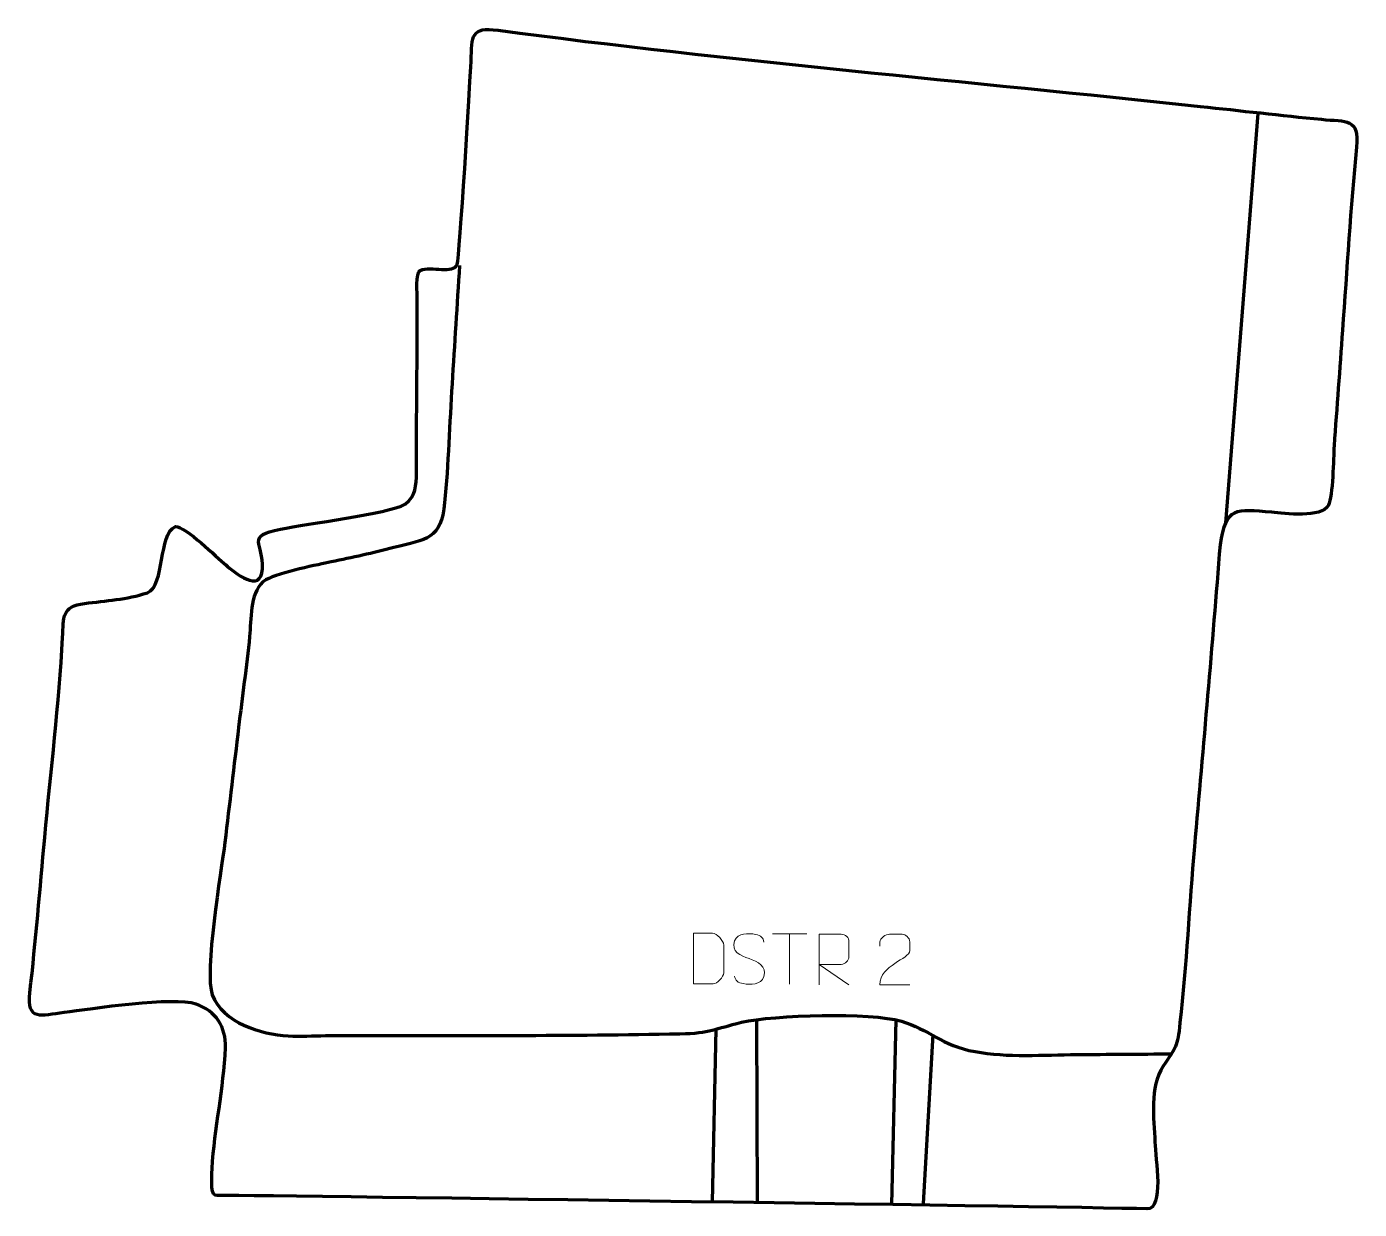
# Model space of a CAD drawing. Header units: millimetres. Extents: x -618 to 40, y 195 to 779.
import ezdxf

# ---------------------------------------------------------------- set-up
doc = ezdxf.new("R2010")
doc.units = ezdxf.units.MM
doc.header["$MEASUREMENT"] = 0
doc.layers.add('layer 1', color=7, linetype='Continuous', plot=False)
doc.layers.add('layer 2', color=7, linetype='Continuous')
doc.layers.add('layer 3', color=7, linetype='Continuous')

msp = doc.modelspace()

# ---------------------------------------------------------------- linework, layer by layer
at = {"layer": 'layer 1', "color": 250, "lineweight": 9}
for points, knots in [([(-288.59, 306.5238), (-286.2582, 306.5242), (-281.308, 306.5002), (-278.9765, 306.4999), (-278.9765, 306.4999), (-277.0515, 306.3945), (-273.7329, 309.9361), (-273.7441, 311.9534), (-273.7441, 311.9534), (-273.7445, 317.7235), (-273.7445, 319.8932), (-273.7441, 325.6625), (-273.7441, 325.6625), (-273.7484, 327.8006), (-277.1229, 331.4607), (-279.2753, 331.4472), (-279.2753, 331.4472), (-281.601, 331.4472), (-286.3253, 331.4472), (-288.6514, 331.4472), (-288.6514, 331.4472), (-288.651, 325.7003), (-288.5897, 312.2711), (-288.59, 306.5238)], [0, 0, 0, 0, 0.14285714, 0.14285714, 0.14285714, 0.14285714, 0.28571429, 0.28571429, 0.28571429, 0.28571429, 0.42857143, 0.42857143, 0.42857143, 0.42857143, 0.57142857, 0.57142857, 0.57142857, 0.57142857, 0.71428571, 0.71428571, 0.71428571, 0.71428571, 1, 1, 1, 1]), ([(-261.1977, 318.9724), (-265.446, 320.4428), (-270.3541, 322.2386), (-268.349, 327.7589), (-268.349, 327.7589), (-266.8455, 331.8988), (-261.6319, 331.5103), (-258.0283, 330.9092), (-258.0283, 330.9092), (-255.1677, 330.432), (-254.303, 329.2188), (-253.9924, 327.1347)], [0, 0, 0, 0, 0.25, 0.25, 0.25, 0.25, 0.5, 0.5, 0.5, 0.5, 1, 1, 1, 1]), ([(-226.6207, 306.0422), (-226.6207, 306.0422), (-226.6207, 330.9957), (-226.6207, 330.9957), (-226.6207, 330.9957), (-223.0259, 330.9957), (-219.4304, 330.9957), (-215.8352, 330.9957), (-215.8352, 330.9957), (-213.5099, 330.958), (-211.9526, 329.468), (-211.9567, 327.1016), (-211.9567, 327.1016), (-211.9571, 325.0661), (-211.9571, 322.0067), (-211.9567, 319.9707), (-211.9567, 319.9707), (-211.9632, 318.0952), (-213.7755, 316.1534), (-215.785, 316.1343), (-215.785, 316.1343), (-215.785, 316.1343), (-226.6207, 316.1343), (-226.6207, 316.1343), (-226.6207, 316.1343), (-226.6207, 316.1343), (-211.966, 306.0422), (-211.966, 306.0422)], [0, 0, 0, 0, 0.125, 0.125, 0.125, 0.125, 0.25, 0.25, 0.25, 0.25, 0.375, 0.375, 0.375, 0.375, 0.5, 0.5, 0.5, 0.5, 0.625, 0.625, 0.625, 0.625, 0.75, 0.75, 0.75, 0.75, 1, 1, 1, 1]), ([(-181.9172, 306.0318), (-186.8316, 306.0321), (-191.746, 306.0321), (-196.6601, 306.0318), (-196.6601, 306.0318), (-196.6601, 315.9641), (-182.0091, 318.6053), (-181.9172, 322.9156), (-181.9172, 322.9156), (-181.9175, 324.3397), (-181.9175, 325.7634), (-181.9172, 327.1867), (-181.9172, 327.1867), (-181.9341, 329.2638), (-184.0569, 330.9886), (-185.7279, 331.0059), (-185.7279, 331.0059), (-187.8011, 331.0055), (-189.874, 331.0055), (-191.9464, 331.0059), (-191.9464, 331.0059), (-193.7685, 331.0224), (-196.5932, 329.2303), (-196.6601, 327.1367), (-196.6601, 327.1367), (-196.6601, 327.1367), (-196.6601, 325.0819), (-196.6601, 325.0819)], [0, 0, 0, 0, 0.125, 0.125, 0.125, 0.125, 0.25, 0.25, 0.25, 0.25, 0.375, 0.375, 0.375, 0.375, 0.5, 0.5, 0.5, 0.5, 0.625, 0.625, 0.625, 0.625, 0.75, 0.75, 0.75, 0.75, 1, 1, 1, 1]), ([(-261.1977, 318.9723), (-257.1791, 317.3256), (-252.1496, 315.4373), (-253.9836, 310.077), (-253.9836, 310.077), (-255.4434, 305.8106), (-260.3542, 306.0673), (-264.0803, 306.622), (-264.0803, 306.622), (-266.8303, 307.0318), (-268.0512, 308.2453), (-268.4292, 310.3575)], [0, 0, 0, 0, 0.25, 0.25, 0.25, 0.25, 0.5, 0.5, 0.5, 0.5, 1, 1, 1, 1])]:
    msp.add_open_spline(points, degree=3, knots=knots, dxfattribs=at)
for points in [[(-249.6967, 331.2518), (-249.6967, 331.2518), (-232.7095, 331.2518), (-232.7095, 331.2518)], [(-241.2029, 306.3218), (-241.2029, 306.3218), (-241.2029, 331.2753), (-241.2029, 331.2753)]]:
    msp.add_open_spline(points, degree=3, dxfattribs=at)
at = {"layer": 'layer 2', "color": 142, "lineweight": 158}
for points in [[(-10.136, 735.9757), (-10.136, 735.9757), (-26.074, 533.9749), (-26.074, 533.9749)], [(-277.5601, 284.1537), (-277.5601, 284.1537), (-279.4905, 198.896), (-279.4905, 198.896)], [(-257.5413, 288.8217), (-257.5413, 288.8217), (-257.2548, 198.572), (-257.2548, 198.572)], [(-188.8016, 288.776), (-188.8016, 288.776), (-190.9174, 197.5856), (-190.9174, 197.5856)], [(-170.6084, 281.5529), (-170.6084, 281.5529), (-175.2717, 198.0767), (-175.2717, 198.0767)]]:
    msp.add_open_spline(points, degree=3, dxfattribs=at)
msp.add_open_spline([(-404.1654, 660.9663), (-405.3923, 641.5033), (-406.6193, 622.0402), (-407.8462, 602.5772), (-407.8462, 602.5772), (-409.045, 583.3483), (-409.6672, 562.9083), (-411.477, 543.8745), (-411.477, 543.8745), (-413.2235, 525.5058), (-420.332, 526.1125), (-436.5802, 521.7582), (-436.5802, 521.7582), (-446.8392, 519.009), (-457.0692, 516.8559), (-467.4589, 514.7004), (-467.4589, 514.7004), (-467.4589, 514.7004), (-469.0238, 514.3757), (-469.0238, 514.3757), (-469.0238, 514.3757), (-475.5629, 513.0182), (-495.8773, 508.7918), (-500.7872, 505.2148), (-500.7872, 505.2148), (-500.7872, 505.2148), (-501.3305, 504.7798), (-501.3305, 504.7798), (-501.3305, 504.7798), (-507.5721, 498.8273), (-507.0136, 486.0983), (-507.7402, 477.9734), (-507.7402, 477.9734), (-509.2862, 463.0155), (-511.3781, 447.9904), (-513.1827, 433.0467), (-513.1827, 433.0467), (-515.4395, 414.141), (-517.6964, 395.2354), (-519.9532, 376.3297), (-519.9532, 376.3297), (-521.7812, 361.8183), (-530.2765, 312.0888), (-526.1427, 301.1562), (-526.1427, 301.1562), (-520.8637, 287.1948), (-502.2563, 281.6414), (-488.7511, 280.8543), (-488.7511, 280.8543), (-482.608, 280.5916), (-476.4036, 280.8961), (-470.2536, 280.9868), (-470.2536, 280.9868), (-466.1566, 281.0284), (-462.0622, 281.073), (-457.9648, 281.0921), (-457.9648, 281.0921), (-403.7697, 281.0801), (-349.5988, 280.7819), (-295.4094, 281.8961), (-295.4094, 281.8961), (-280.043, 282.221), (-278.407, 284.4), (-264.9114, 287.5504), (-264.9114, 287.5504), (-249.1151, 291.2379), (-201.07, 292.5064), (-186.0738, 288.1085), (-186.0738, 288.1085), (-172.6852, 284.1821), (-166.2974, 276.1624), (-149.7085, 273.0745), (-149.7085, 273.0745), (-133.9532, 270.1418), (-115.6871, 271.4997), (-99.6005, 271.6596), (-99.6005, 271.6596), (-83.9887, 271.773), (-68.3769, 271.8782), (-52.7651, 271.9803)], degree=3, knots=[0, 0, 0, 0, 0.04761905, 0.04761905, 0.04761905, 0.04761905, 0.0952381, 0.0952381, 0.0952381, 0.0952381, 0.14285714, 0.14285714, 0.14285714, 0.14285714, 0.19047619, 0.19047619, 0.19047619, 0.19047619, 0.23809524, 0.23809524, 0.23809524, 0.23809524, 0.28571429, 0.28571429, 0.28571429, 0.28571429, 0.33333333, 0.33333333, 0.33333333, 0.33333333, 0.38095238, 0.38095238, 0.38095238, 0.38095238, 0.42857143, 0.42857143, 0.42857143, 0.42857143, 0.47619048, 0.47619048, 0.47619048, 0.47619048, 0.52380952, 0.52380952, 0.52380952, 0.52380952, 0.57142857, 0.57142857, 0.57142857, 0.57142857, 0.61904762, 0.61904762, 0.61904762, 0.61904762, 0.66666667, 0.66666667, 0.66666667, 0.66666667, 0.71428571, 0.71428571, 0.71428571, 0.71428571, 0.76190476, 0.76190476, 0.76190476, 0.76190476, 0.80952381, 0.80952381, 0.80952381, 0.80952381, 0.85714286, 0.85714286, 0.85714286, 0.85714286, 0.9047619, 0.9047619, 0.9047619, 0.9047619, 1, 1, 1, 1], dxfattribs=at)
at = {"layer": 'layer 3', "color": 242, "lineweight": 158}
msp.add_open_spline([(31.6485, 629.0157), (33.836, 658.9281), (35.6041, 689.5917), (38.5306, 719.3641), (38.5306, 719.3641), (39.9575, 733.8798), (33.7878, 731.8523), (21.2098, 733.0711), (21.2098, 733.0711), (1.2911, 735.0012), (-18.6569, 737.327), (-38.563, 739.4609), (-38.563, 739.4609), (-153.5018, 751.784), (-270.6868, 761.8871), (-385.1245, 776.9913), (-385.1245, 776.9913), (-398.7299, 778.787), (-397.8375, 774.3956), (-398.4465, 761.7672), (-398.4465, 761.7672), (-398.9889, 750.6677), (-403.9833, 665.2903), (-405.3536, 661.4102), (-405.3536, 661.4102), (-407.048, 656.6121), (-418.1365, 660.8052), (-423.4949, 658.5575), (-423.4949, 658.5575), (-425.9595, 657.5237), (-424.9962, 646.7005), (-424.9912, 644.2032), (-424.9912, 644.2032), (-424.9434, 615.6857), (-425.378, 587.1877), (-425.4268, 558.6665), (-425.4268, 558.6665), (-425.4377, 552.2838), (-425.6677, 547.5397), (-430.9783, 543.1266), (-430.9783, 543.1266), (-439.6148, 538.485), (-479.4497, 533.452), (-492.4637, 530.9242), (-492.4637, 530.9242), (-510.1217, 527.4944), (-500.6655, 524.0511), (-501.3699, 511.2757), (-501.3699, 511.2757), (-502.0656, 498.6554), (-515.4358, 509.741), (-519.5573, 513.2192), (-519.5573, 513.2192), (-524.0348, 516.998), (-539.1191, 532.1785), (-544.3903, 532.1014), (-544.3903, 532.1014), (-552.8555, 528.457), (-549.3666, 503.1684), (-558.1479, 499.4789), (-558.1479, 499.4789), (-568.4387, 496.1099), (-578.6131, 495.5931), (-589.2083, 494.1784), (-589.2083, 494.1784), (-600.588, 492.6589), (-599.4848, 487.7147), (-600.051, 477.3852), (-600.051, 477.3852), (-601.8447, 444.6607), (-605.8579, 411.5079), (-608.858, 378.7709), (-608.858, 378.7709), (-611.2008, 353.2505), (-613.3143, 327.6978), (-616.1753, 302.2318), (-616.1753, 302.2318), (-617.7784, 287.9618), (-610.7621, 290.8511), (-599.2982, 292.347), (-599.2982, 292.347), (-586.0409, 294.0635), (-544.8785, 300.3274), (-534.1862, 296.5516), (-534.1862, 296.5516), (-524.4713, 293.1208), (-519.3177, 285.2564), (-519.5972, 275.045), (-519.5972, 275.045), (-520.6074, 254.6967), (-525.0183, 235.1447), (-526.2429, 215.342), (-526.2429, 215.342), (-526.6448, 208.8418), (-526.8751, 201.2713), (-523.6924, 202.1244), (-523.6924, 202.1244), (-522.4832, 202.4485), (-108.3586, 196.5821), (-64.8772, 195.4854), (-64.8772, 195.4854), (-56.1842, 195.2661), (-60.7528, 220.519), (-60.9086, 228.3737), (-60.9086, 228.3737), (-61.3572, 240.3981), (-63.7783, 255.3792), (-56.7916, 265.9121), (-56.7916, 265.9121), (-50.5551, 275.3141), (-49.8788, 275.1849), (-48.5628, 287.2523), (-48.5628, 287.2523), (-45.4386, 315.9007), (-43.943, 345.4728), (-41.4243, 374.2891), (-41.4243, 374.2891), (-37.0881, 423.906), (-32.6769, 473.5184), (-28.7912, 523.1732), (-28.7912, 523.1732), (-25.9762, 542.106), (-21.1095, 540.6439), (-3.1721, 539.1858), (-3.1721, 539.1858), (3.0505, 538.6799), (21.3485, 536.0588), (24.705, 542.6802), (24.705, 542.6802), (26.8986, 547.0075), (27.1872, 565.9921), (27.4752, 571.95), (27.4752, 571.95), (28.8663, 590.9719), (30.2577, 609.9938), (31.6485, 629.0157)], degree=3, knots=[0, 0, 0, 0, 0.02857143, 0.02857143, 0.02857143, 0.02857143, 0.05714286, 0.05714286, 0.05714286, 0.05714286, 0.08571429, 0.08571429, 0.08571429, 0.08571429, 0.11428571, 0.11428571, 0.11428571, 0.11428571, 0.14285714, 0.14285714, 0.14285714, 0.14285714, 0.17142857, 0.17142857, 0.17142857, 0.17142857, 0.2, 0.2, 0.2, 0.2, 0.22857143, 0.22857143, 0.22857143, 0.22857143, 0.25714286, 0.25714286, 0.25714286, 0.25714286, 0.28571429, 0.28571429, 0.28571429, 0.28571429, 0.31428571, 0.31428571, 0.31428571, 0.31428571, 0.34285714, 0.34285714, 0.34285714, 0.34285714, 0.37142857, 0.37142857, 0.37142857, 0.37142857, 0.4, 0.4, 0.4, 0.4, 0.42857143, 0.42857143, 0.42857143, 0.42857143, 0.45714286, 0.45714286, 0.45714286, 0.45714286, 0.48571429, 0.48571429, 0.48571429, 0.48571429, 0.51428571, 0.51428571, 0.51428571, 0.51428571, 0.54285714, 0.54285714, 0.54285714, 0.54285714, 0.57142857, 0.57142857, 0.57142857, 0.57142857, 0.6, 0.6, 0.6, 0.6, 0.62857143, 0.62857143, 0.62857143, 0.62857143, 0.65714286, 0.65714286, 0.65714286, 0.65714286, 0.68571429, 0.68571429, 0.68571429, 0.68571429, 0.71428571, 0.71428571, 0.71428571, 0.71428571, 0.74285714, 0.74285714, 0.74285714, 0.74285714, 0.77142857, 0.77142857, 0.77142857, 0.77142857, 0.8, 0.8, 0.8, 0.8, 0.82857143, 0.82857143, 0.82857143, 0.82857143, 0.85714286, 0.85714286, 0.85714286, 0.85714286, 0.88571429, 0.88571429, 0.88571429, 0.88571429, 0.91428571, 0.91428571, 0.91428571, 0.91428571, 0.94285714, 0.94285714, 0.94285714, 0.94285714, 1, 1, 1, 1], dxfattribs=at)

doc.saveas('drawing.dxf')
